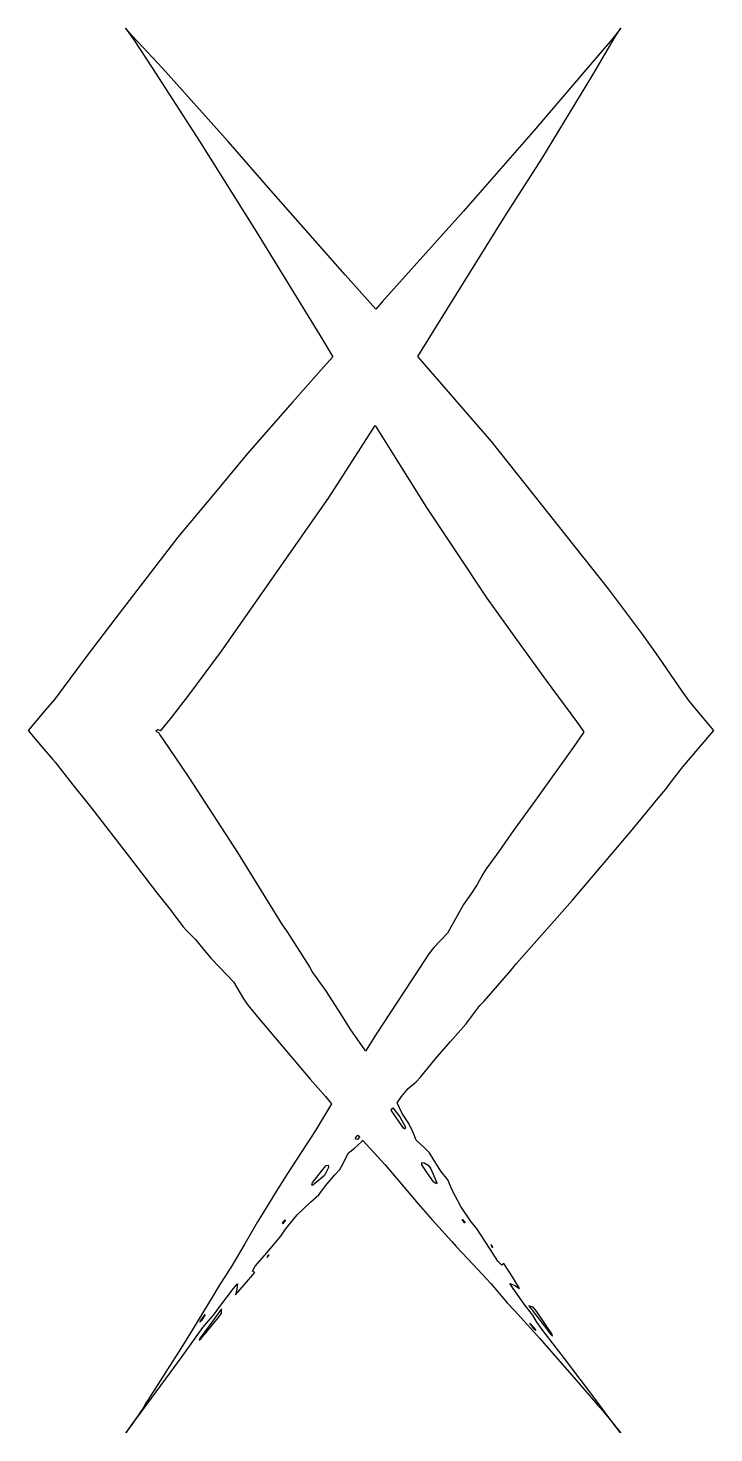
# Model space of a CAD drawing. Extents: x 0 to 58, y 0 to 119.
import ezdxf

# ---------------------------------------------------------------- set-up
doc = ezdxf.new("R2010")
doc.units = 0

msp = doc.modelspace()

# ---------------------------------------------------------------- linework, layer by layer
at = {"layer": 'Layer 1'}
for p, q in [((8.82734, 118.303), (8.251631, 118.976153)), ((8.251631, 118.976153), (8.940432, 117.988681)), ((50.156826, 118.974615), (49.408076, 118.031898)), ((49.676799, 118.230198), (50.156826, 118.974615)), ((11.3735, 115.57293), (8.82734, 118.303)), ((8.940432, 117.988681), (10.500062, 115.598011)), ((49.408076, 118.031898), (47.564216, 115.852718)), ((47.791089, 115.008978), (49.676799, 118.230198)), ((10.500062, 115.598011), (14.488622, 109.391711)), ((16.9323, 109.38742), (11.3735, 115.57293)), ((47.564216, 115.852718), (42.760516, 110.253638)), ((43.456969, 107.911268), (47.791089, 115.008978)), ((42.760516, 110.253638), (36.829136, 103.465638)), ((14.488622, 109.391711), (19.293252, 101.764581)), ((20.7258, 105.011), (16.9323, 109.38742)), ((40.350549, 103.023238), (43.456969, 107.911268)), ((26.83162, 98.085275), (20.7258, 105.011)), ((36.829136, 103.465638), (29.957766, 95.798168)), ((35.463699, 95.189338), (40.350549, 103.023238)), ((19.293252, 101.764581), (24.671212, 92.984871)), ((29.41135, 95.187835), (26.83162, 98.085275)), ((29.957766, 95.798168), (29.41135, 95.187835)), ((32.985609, 91.173178), (35.463699, 95.189338)), ((24.671212, 92.984871), (25.796532, 91.150001)), ((25.256718, 90.547011), (22.3764, 87.303)), ((25.796532, 91.150001), (25.256718, 90.547011)), ((39.239519, 83.945378), (32.985609, 91.173178)), ((22.3764, 87.303), (18.57276, 82.94899)), ((25.470367, 79.251291), (29.371287, 85.336091)), ((29.371287, 85.336091), (30.639007, 83.287491)), ((30.639007, 83.287491), (33.721027, 78.396091)), ((49.120799, 71.486878), (39.239519, 83.945378)), ((18.57276, 82.94899), (15.56198, 79.33889)), ((15.56198, 79.33889), (12.67412, 75.86684)), ((16.364167, 66.215391), (25.470367, 79.251291)), ((33.721027, 78.396091), (36.317507, 74.477401)), ((12.67412, 75.86684), (10.034, 72.4681)), ((36.317507, 74.477401), (38.816917, 70.716061)), ((10.034, 72.4681), (7.41966, 69.0502)), ((51.988489, 67.654698), (49.120799, 71.486878)), ((38.816917, 70.716061), (41.317017, 67.213141)), ((7.41966, 69.0502), (4.82863, 65.61499)), ((41.317017, 67.213141), (43.842787, 63.729261)), ((53.371729, 65.703068), (51.988489, 67.654698)), ((4.82863, 65.61499), (2.8831, 63.0032)), ((13.514007, 62.370261), (16.364167, 66.215391)), ((54.0416, 64.712316), (53.371729, 65.703068)), ((55.34617, 62.838486), (54.0416, 64.712316)), ((43.842787, 63.729261), (46.391927, 60.262941)), ((2.223875, 62.124606), (1.4823, 61.2455)), ((2.8831, 63.0032), (2.223875, 62.124606)), ((12.040357, 60.485861), (13.514007, 62.370261)), ((55.912468, 62.045411), (55.34617, 62.838486)), ((56.56494, 61.25607), (55.912468, 62.045411)), ((1.4823, 61.2455), (0, 59.4881)), ((57.8696, 59.6815), (56.56494, 61.25607)), ((0, 59.4881), (1.17978, 58.09577)), ((10.849053, 59.488138), (10.916504, 59.549259)), ((10.852632, 59.425152), (10.849053, 59.488138)), ((10.916504, 59.549259), (10.944916, 59.573657)), ((10.944916, 59.573657), (11.029379, 59.558968)), ((11.029379, 59.558968), (11.140323, 59.527102)), ((11.140323, 59.527102), (11.192387, 59.508678)), ((11.192387, 59.508678), (11.28304, 59.560339)), ((11.28304, 59.560339), (12.040357, 60.485861)), ((46.391927, 60.262941), (47.034129, 59.399906)), ((56.68884, 57.951254), (58.02693, 59.488104)), ((58.02693, 59.488104), (57.8696, 59.6815)), ((10.893898, 59.371002), (10.852632, 59.425152)), ((11.032353, 59.340751), (10.893898, 59.371002)), ((11.083111, 59.272659), (11.032353, 59.340751)), ((11.152354, 59.171954), (11.083111, 59.272659)), ((11.429171, 58.769006), (11.152354, 59.171954)), ((13.617101, 55.527496), (11.429171, 58.769006)), ((46.93692, 59.23766), (46.116179, 58.04973)), ((47.034129, 59.399906), (46.9369, 59.2376)), ((46.9369, 59.2376), (46.93692, 59.23766)), ((1.17978, 58.09577), (2.071288, 57.07128)), ((46.116179, 58.04973), (43.074649, 53.79544)), ((55.40901, 56.427094), (56.68884, 57.951254)), ((2.071288, 57.07128), (2.296783, 56.81684)), ((2.296783, 56.81684), (2.497161, 56.563269)), ((2.497161, 56.563269), (2.894072, 56.056627)), ((2.894072, 56.056627), (3.793578, 54.902927)), ((54.23829, 54.916384), (55.40901, 56.427094)), ((3.793578, 54.902927), (4.241557, 54.329562)), ((17.734341, 49.162356), (13.617101, 55.527496)), ((53.946972, 54.540572), (54.23829, 54.916384)), ((4.241557, 54.329562), (4.48249, 54.033545)), ((4.48249, 54.033545), (5.385575, 52.906855)), ((43.074649, 53.79544), (40.840699, 50.7348)), ((50.984801, 50.913794), (53.463731, 53.938454)), ((53.463731, 53.938454), (53.770487, 54.319118)), ((53.770487, 54.319118), (53.946972, 54.540572)), ((5.385575, 52.906855), (8.590275, 48.774305)), ((40.840699, 50.7348), (39.827648, 49.242852)), ((46.065741, 45.145794), (50.984801, 50.913794)), ((8.590275, 48.774305), (10.882795, 45.757235)), ((21.535331, 43.038836), (17.734341, 49.162356)), ((39.827648, 49.242852), (38.753949, 47.79405)), ((38.753949, 47.79405), (38.483885, 47.330478)), ((38.005831, 46.465873), (37.450405, 45.647108)), ((38.483885, 47.330478), (38.005831, 46.465873)), ((10.882795, 45.757235), (12.022079, 44.359225)), ((37.450405, 45.647108), (36.844224, 44.761082)), ((12.022079, 44.359225), (13.102555, 42.915565)), ((36.844224, 44.761082), (36.309185, 43.821088)), ((41.287531, 39.749994), (46.065741, 45.145794)), ((13.102555, 42.915565), (13.469404, 42.523942)), ((21.958692, 42.455017), (21.535331, 43.038836)), ((36.309185, 43.821088), (35.494694, 42.351518)), ((13.469404, 42.523942), (14.160822, 41.818285)), ((14.160822, 41.818285), (14.786234, 41.051572)), ((23.786992, 39.561807), (21.958692, 42.455017)), ((35.494694, 42.351518), (34.342185, 41.128918)), ((14.786234, 41.051572), (15.461484, 40.217044)), ((33.906186, 40.588542), (33.108881, 39.382062)), ((34.342185, 41.128918), (33.906186, 40.588542)), ((15.461484, 40.217044), (16.208784, 39.435172)), ((16.208784, 39.435172), (17.383489, 38.233879)), ((24.028642, 39.091515), (23.786992, 39.561807)), ((33.108881, 39.382062), (29.452631, 33.791702)), ((40.84948, 39.177128), (41.287531, 39.749994)), ((17.383489, 38.233879), (18.224744, 36.779462)), ((25.201564, 37.494414), (24.028642, 39.091515)), ((38.60118, 36.596738), (40.84948, 39.177128)), ((26.261072, 35.822995), (25.201564, 37.494414)), ((18.224744, 36.779462), (18.617597, 36.206969)), ((18.617597, 36.206969), (19.545173, 35.097459)), ((27.309534, 34.159059), (26.261072, 35.822995)), ((37.025591, 34.649222), (38.219828, 36.230513)), ((38.219828, 36.230513), (38.60118, 36.596738)), ((19.545173, 35.097459), (23.853903, 29.993079)), ((35.727728, 33.155313), (37.025591, 34.649222)), ((28.428952, 32.537415), (27.309534, 34.159059)), ((29.452631, 33.791702), (28.547305, 32.357922)), ((28.547305, 32.357922), (28.428952, 32.537415)), ((34.433829, 31.674238), (35.727728, 33.155313)), ((33.200778, 30.137243), (34.433829, 31.674238)), ((23.853903, 29.993079), (25.159683, 28.498049)), ((32.166046, 29.184721), (32.835145, 29.744875)), ((32.835145, 29.744875), (33.200778, 30.137243)), ((31.600625, 28.510385), (32.166046, 29.184721)), ((25.669001, 27.888085), (24.310031, 25.620395)), ((25.159683, 28.498049), (25.669001, 27.888085)), ((30.7087, 27.349462), (30.85565, 27.547263)), ((30.85565, 27.547263), (31.4415, 26.7856)), ((31.2344, 27.9786), (31.600625, 28.510385)), ((31.653659, 27.064119), (31.2344, 27.9786)), ((31.74974, 25.829042), (30.7087, 27.349462)), ((31.4415, 26.7856), (31.44152, 26.78556)), ((31.44152, 26.78556), (31.934844, 25.926885)), ((32.205548, 26.223006), (31.653659, 27.064119)), ((32.577065, 25.458314), (32.205548, 26.223006)), ((24.310031, 25.620395), (21.946581, 21.988015)), ((27.690378, 24.896925), (27.724702, 25.033978)), ((27.724702, 25.033978), (27.891913, 25.240742)), ((28.053626, 25.071448), (27.8715, 24.8846)), ((27.891913, 25.240742), (28.053626, 25.071448)), ((31.871203, 25.756841), (31.74974, 25.829042)), ((31.934844, 25.926885), (31.871203, 25.756841)), ((32.836828, 24.819846), (32.577065, 25.458314)), ((27.069208, 23.703359), (27.606595, 24.135063)), ((27.606595, 24.135063), (28.232846, 24.710045)), ((27.8715, 24.8846), (27.690378, 24.896925)), ((27.8715, 24.8846), (27.8715, 24.8846)), ((28.232846, 24.710045), (28.306943, 24.804025)), ((28.306943, 24.804025), (30.209803, 22.725425)), ((33.533087, 24.176896), (32.836828, 24.819846)), ((33.962184, 23.745989), (33.533087, 24.176896)), ((24.948151, 22.330701), (25.21061, 22.657559)), ((25.21061, 22.657559), (25.388505, 22.705641)), ((25.388505, 22.705641), (25.428838, 22.508709)), ((26.362752, 22.317512), (26.652691, 22.852028)), ((26.652691, 22.852028), (27.069208, 23.703359)), ((30.209803, 22.725425), (33.012953, 19.420555)), ((33.30638, 22.739607), (33.3113, 22.9239)), ((33.544339, 22.394555), (33.30638, 22.739607)), ((33.3113, 22.9239), (33.31134, 22.92385)), ((33.31134, 22.92385), (33.511568, 22.906047)), ((33.511568, 22.906047), (33.849248, 22.697214)), ((33.849248, 22.697214), (34.083533, 22.380733)), ((34.27055, 23.221857), (33.962184, 23.745989)), ((34.936529, 22.199607), (34.27055, 23.221857)), ((21.946581, 21.988015), (20.986764, 20.463735)), ((25.08946, 21.81024), (24.098296, 20.993267)), ((24.192482, 21.401815), (24.948151, 22.330701)), ((25.0895, 21.8103), (25.08946, 21.81024)), ((25.428838, 22.508709), (25.0895, 21.8103)), ((25.160214, 20.941103), (25.9489, 21.871981)), ((25.9489, 21.871981), (26.362752, 22.317512)), ((34.21791, 21.404427), (33.544339, 22.394555)), ((34.083533, 22.380733), (34.582301, 21.197163)), ((35.509845, 21.451037), (34.936529, 22.199607)), ((35.890027, 20.588187), (35.509845, 21.451037)), ((20.986764, 20.463735), (19.697254, 18.349655)), ((24.012588, 20.997125), (24.076652, 21.242729)), ((24.098296, 20.993267), (24.012588, 20.997125)), ((24.076652, 21.242729), (24.192482, 21.401815)), ((24.607281, 20.177351), (25.160214, 20.941103)), ((34.337135, 21.247828), (34.21791, 21.404427)), ((34.554042, 21.116126), (34.337135, 21.247828)), ((34.582301, 21.197163), (34.554042, 21.116126)), ((36.604661, 19.197886), (35.890027, 20.588187)), ((22.762144, 18.482961), (23.889474, 19.565953)), ((23.889474, 19.565953), (24.607281, 20.177351)), ((33.012953, 19.420555), (34.198453, 18.064325)), ((37.485147, 17.906227), (36.604661, 19.197886)), ((19.41773, 17.888823), (18.33299, 16.024703)), ((19.697254, 18.349655), (19.41773, 17.888823)), ((21.530432, 17.79086), (21.745382, 18.063227)), ((21.759013, 18.011442), (21.55038, 17.74032)), ((21.745382, 18.063227), (21.759013, 18.011442)), ((21.776764, 17.269383), (22.762144, 18.482961)), ((34.198453, 18.064325), (35.854503, 16.223235)), ((36.914968, 17.8196), (36.715674, 18.103544)), ((36.715674, 18.103544), (36.7692, 18.1018)), ((36.7692, 18.1018), (36.96918, 17.824206)), ((36.7692, 18.1018), (36.7692, 18.1018)), ((37.931134, 17.368713), (37.485147, 17.906227)), ((20.021536, 15.076878), (21.389626, 16.688178)), ((21.389626, 16.688178), (21.776764, 17.269383)), ((21.55038, 17.74032), (21.530432, 17.79086)), ((36.96918, 17.824206), (36.914968, 17.8196)), ((39.083094, 15.596463), (37.931134, 17.368713)), ((18.33299, 16.024703), (17.25152, 14.176023)), ((35.854503, 16.223235), (36.215998, 15.8234)), ((36.215998, 15.8234), (37.691298, 14.2502)), ((39.753958, 14.558413), (39.083094, 15.596463)), ((39.256242, 15.857785), (39.16198, 15.969071)), ((39.16198, 15.969071), (39.2423, 15.7943)), ((39.2423, 15.7943), (39.322341, 15.73019)), ((39.2423, 15.7943), (39.2423, 15.7943)), ((39.322341, 15.73019), (39.256242, 15.857785)), ((19.219156, 14.136797), (20.021536, 15.076878)), ((20.2182, 14.8858), (20.321521, 14.98576)), ((20.256632, 14.980903), (20.2182, 14.8858)), ((20.2182, 14.8858), (20.2182, 14.8858)), ((20.401062, 15.107875), (20.256632, 14.980903)), ((20.321521, 14.98576), (20.401062, 15.107875)), ((40.075589, 14.219326), (39.753958, 14.558413)), ((40.243949, 14.380404), (40.075589, 14.219326)), ((40.9736, 13.247374), (40.243949, 14.380404)), ((17.25152, 14.176023), (16.08139, 12.373273)), ((18.312459, 12.592717), (19.188939, 13.616337)), ((18.986436, 13.731484), (19.219156, 14.136797)), ((19.188939, 13.616337), (18.986436, 13.731484)), ((37.691298, 14.2502), (39.152748, 12.68447)), ((41.588821, 12.265958), (40.9736, 13.247374)), ((16.08139, 12.373273), (15.623265, 11.60634)), ((16.30015, 10.845493), (17.38672, 12.247903)), ((17.38672, 12.247903), (17.716657, 12.641885)), ((17.548391, 11.72209), (18.312459, 12.592717)), ((17.650835, 12.188663), (17.548391, 11.72209)), ((17.716657, 12.641885), (17.650835, 12.188663)), ((39.152748, 12.68447), (40.544798, 11.04703)), ((41.038767, 12.261725), (40.755851, 12.690702)), ((40.755851, 12.690702), (41.171147, 12.497847)), ((42.071137, 10.818985), (41.038767, 12.261725)), ((41.171147, 12.497847), (41.588821, 12.265958)), ((15.623265, 11.60634), (13.964135, 8.85891)), ((15.692927, 10.002998), (16.30015, 10.845493)), ((40.544798, 11.04703), (41.14835, 10.388397)), ((42.704406, 9.99591), (42.071137, 10.818985)), ((42.3754, 10.7812), (43.69656, 9.07393)), ((42.729766, 10.687287), (42.3754, 10.7812)), ((42.3754, 10.7812), (42.3754, 10.7812)), ((14.6678, 9.54455), (14.519351, 9.396166)), ((14.519351, 9.396166), (14.578417, 9.518035)), ((14.578417, 9.518035), (14.969354, 10.05505)), ((14.636797, 8.014278), (16.111407, 9.798728)), ((14.969354, 10.05505), (14.6678, 9.54455)), ((14.6678, 9.54455), (14.6678, 9.54455)), ((14.771074, 8.940179), (15.284408, 9.543287)), ((16.351013, 10.543131), (15.0938, 8.78832)), ((15.284408, 9.543287), (15.692927, 10.002998)), ((16.111407, 9.798728), (16.362625, 10.176764)), ((16.362625, 10.176764), (16.351013, 10.543131)), ((41.14835, 10.388397), (43.30543, 8.011787)), ((43.027906, 9.472837), (42.704406, 9.99591)), ((43.020028, 10.338296), (42.729766, 10.687287)), ((44.307268, 8.414426), (43.020028, 10.338296)), ((13.964135, 8.85891), (12.913255, 7.18388)), ((12.950374, 6.386809), (14.771074, 8.940179)), ((15.0938, 8.78832), (14.555351, 8.077154)), ((15.0938, 8.78832), (15.0938, 8.78832)), ((42.849749, 8.789195), (42.447238, 9.317619)), ((42.447238, 9.317619), (42.85, 8.88243)), ((42.949678, 8.697699), (42.849749, 8.789195)), ((42.85, 8.88243), (42.949678, 8.697699)), ((42.85, 8.88243), (42.85, 8.88243)), ((43.458645, 8.808227), (43.027906, 9.472837)), ((45.383505, 6.332407), (43.458645, 8.808227)), ((43.69656, 9.07393), (44.223708, 8.354425)), ((44.223708, 8.354425), (44.378625, 8.214384)), ((44.378625, 8.214384), (44.307268, 8.414426)), ((12.913255, 7.18388), (11.768675, 5.36881)), ((14.555351, 8.077154), (14.465604, 7.888689)), ((14.465604, 7.888689), (14.636797, 8.014278)), ((43.30543, 8.011787), (44.60925, 6.525227)), ((12.011097, 5.106759), (12.950374, 6.386809)), ((44.60925, 6.525227), (46.02041, 4.908707)), ((46.340833, 5.065797), (45.383505, 6.332407)), ((11.768675, 5.36881), (10.1171, 2.81342)), ((10.846687, 3.516129), (12.011097, 5.106759)), ((46.02041, 4.908707), (47.99563, 2.594207)), ((47.531283, 3.494587), (46.340833, 5.065797)), ((9.158527, 1.241839), (10.846687, 3.516129)), ((9.965078, 2.56371), (9.763354, 2.17881)), ((10.1171, 2.81342), (9.965078, 2.56371)), ((49.226693, 1.225657), (47.531283, 3.494587)), ((47.99563, 2.594207), (48.191255, 2.377111)), ((8.720008, 0.656025), (9.158527, 1.241839)), ((9.763354, 2.17881), (8.960695, 1.01914)), ((48.191255, 2.377111), (48.502241, 2.073624)), ((48.502241, 2.073624), (49.383417, 0.972334)), ((49.66232, 0.637853), (49.226693, 1.225657)), ((8.27067, 0.02828), (8.42561, 0.243136)), ((8.285861, 0.050282), (8.27067, 0.02828)), ((8.27067, 0.02828), (8.27067, 0.02828)), ((8.445716, 0.276746), (8.285861, 0.050282)), ((8.42561, 0.243136), (8.654066, 0.564672)), ((8.654066, 0.564672), (8.445716, 0.276746)), ((8.65408, 0.56468), (8.719093, 0.654556)), ((8.699828, 0.629038), (8.65408, 0.56468)), ((8.65408, 0.56468), (8.65408, 0.56468)), ((8.719093, 0.654556), (8.699828, 0.629038)), ((8.960695, 1.01914), (8.720008, 0.656025)), ((49.383417, 0.972334), (49.66232, 0.637853)), ((49.7321, 0.546996), (49.663574, 0.6365)), ((49.663574, 0.6365), (49.682432, 0.61073)), ((49.682432, 0.61073), (49.7321, 0.546996)), ((49.973669, 0.237409), (49.732087, 0.547007)), ((49.732087, 0.547007), (49.947222, 0.266301)), ((49.7321, 0.546996), (49.7321, 0.546996)), ((49.947222, 0.266301), (50.11844, 0.048307)), ((50.1351, 0.027408), (49.973669, 0.237409)), ((50.11844, 0.048307), (50.1351, 0.027408)), ((50.1351, 0.027408), (50.1351, 0.027408))]:
    msp.add_line(p, q, dxfattribs=at)

doc.saveas('drawing.dxf')
